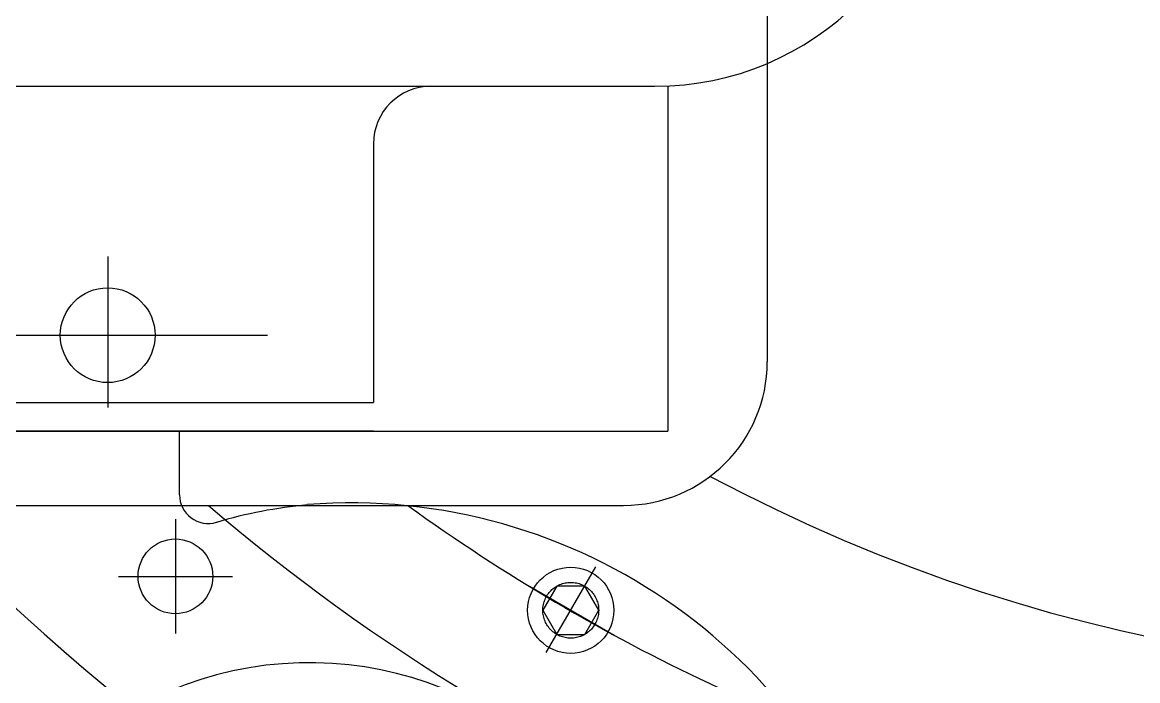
# Model space of a CAD drawing. Header units: millimetres. Extents: x 0 to 12600, y 0 to 8910.
# Drawn here: x 3657.3 to 4045.6, y 3932.3 to 4161.5 of the extents above; entities that cross this region are included whole.
import ezdxf

# ---------------------------------------------------------------- set-up
doc = ezdxf.new("R2010")
doc.units = ezdxf.units.MM
doc.header["$LTSCALE"] = 300
doc.linetypes.add('G', pattern=[2, 1.25, -0.25, 0.25, -0.25])
doc.linetypes.add('K', pattern=[2.5, 1.25, -0.25, 0.25, -0.25, 0.25, -0.25])
for name, color, linetype in [('01', 7, 'Continuous'), ('05', 4, 'G'), ('07', 6, 'K'), ('SMPEN_THICK', 7, 'Continuous')]:
    doc.layers.add(name, color=color, linetype=linetype)

# ---------------------------------------------------------------- blocks, each defined once
blk = doc.blocks.new('ewrewr')
for p in [(-3572.74, 5188.53), (-3452.63, 4623.53)]:
    blk.add_line(p, (-3452.63, 5188.53))
at = {"layer": '01', "ltscale": 8}
blk.add_line((-3430.47, 5018.53), (-3452.63, 5018.53), dxfattribs=at)
for centre, radius, start, end in [((-3232.63, 5078.09), 195, 104.7818, 184.4117), ((-3247.03, 5063.7), 125, 104.2223, 269.6743), ((-3262.63, 5078.09), 165, 185.2159, 196.4508), ((-3430.47, 5028.53), 10, 270, 16.4508)]:
    blk.add_arc(centre, radius, start, end, dxfattribs=at)
at = {"layer": 'SMPEN_THICK', "ltscale": 8}
for p, q in [((-3572.63, 4628.03), (-3572.63, 5184.03)), ((-3552.63, 5086.03), (-3462.63, 5086.03)), ((-3462.63, 4726.03), (-3462.63, 5086.03)), ((-3452.63, 5086.03), (-3452.63, 4727.16))]:
    blk.add_line(p, q, dxfattribs=at)
for centre, radius, start, end in [((-3672.63, 5184.03), 100, 360, 90), ((-3552.63, 5106.03), 20, 180, 270)]:
    blk.add_arc(centre, radius, start, end, dxfattribs=at)
blk = doc.blocks.new('*U17')
blk.add_circle((0, 0), 9.72)
at = {"layer": '01'}
for p, q in [((0, 9.72), (-8.42, 4.86)), ((8.42, 4.86), (0, 9.72)), ((-8.42, 4.86), (-8.42, -4.86)), ((8.42, -4.86), (8.42, 4.86)), ((-8.42, -4.86), (0, -9.72)), ((0, -9.72), (8.42, -4.86))]:
    blk.add_line(p, q, dxfattribs=at)
blk.add_circle((0, 0), 15, dxfattribs=at)
at = {"layer": '05'}
for p, q in [((0, 17.01), (0, -17.43)), ((-17.45, 0), (16.61, 0))]:
    blk.add_line(p, q, dxfattribs=at)
blk = doc.blocks.new('00')
at = {"layer": '01', "color": 7, "linetype": 'Continuous'}
for p, q in [((1741.69, 4330.64), (1741.69, 4004.84)), ((1289.57, 3954.84), (1691.69, 3954.84))]:
    blk.add_line(p, q, dxfattribs=at)
blk.add_circle((1512.11, 4014.08), 16.5, dxfattribs=at)
at = {"layer": '01'}
blk.add_circle((1535.68, 3930.15), 13, dxfattribs=at)
for radius, start, end in [(582.5, 241.91024, 118.08976), (761.35, 223.49183, 267.36513), (690, 229.41312, 267.09244)]:
    blk.add_arc((1996.11, 4478.84), radius, start, end, dxfattribs=at)
at = {"layer": '01', "color": 7, "linetype": 'Continuous'}
blk.add_arc((1691.69, 4004.84), 50, 270, 0, dxfattribs=at)
at = {"layer": '05'}
for p, q in [((1512.11, 4041.5), (1512.11, 3988.86)), ((1215.99, 4014.08), (1567.76, 4014.08)), ((1535.68, 3950.01), (1535.68, 3910.29)), ((1515.82, 3930.15), (1555.54, 3930.15))]:
    blk.add_line(p, q, dxfattribs=at)
at = {"layer": '05', "color": 4, "linetype": 'G'}
blk.add_arc((1996.11, 4478.84), 647, 234.08536, 125.91464, dxfattribs=at)
at = {"layer": '05', "rotation": 149.9999999999897}
blk.add_blockref('*U17', (1673.29, 3918.34), dxfattribs=at)

msp = doc.modelspace()

# ---------------------------------------------------------------- linework, layer by layer
at = {"layer": '07', "color": 6, "linetype": 'K'}
msp.add_circle((4171.076, 4517.749), 793.75, dxfattribs=at)

# ---------------------------------------------------------------- block references
at = {"layer": '01'}
msp.add_blockref('00', (2174.963, 38.484), dxfattribs=at)
at = {"layer": '01', "rotation": 270}
msp.add_blockref('ewrewr', (-1306.458, 566.555), dxfattribs=at)

doc.saveas('drawing.dxf')
